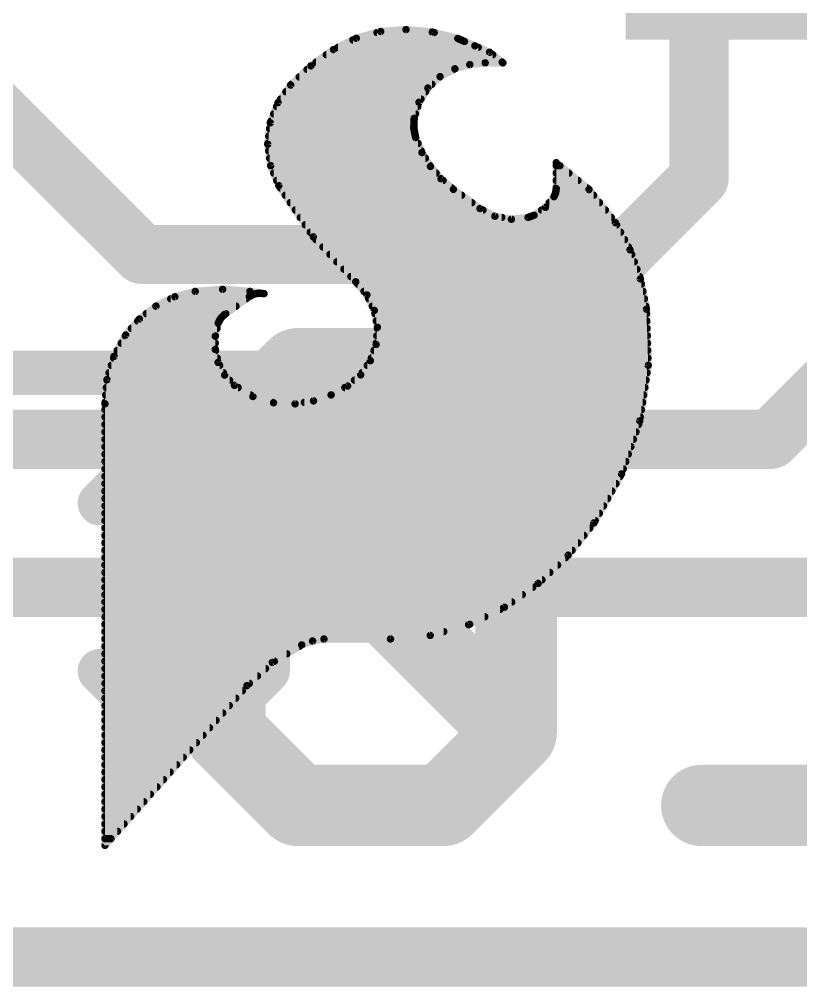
# Model space of a CAD drawing. Extents: x -98 to 15, y -2 to 10.
# Drawn here: x 3.516 to 6.199, y -0.102 to 3.22 of the extents above; entities that cross this region are included whole.
import ezdxf

# ---------------------------------------------------------------- set-up
doc = ezdxf.new("R2010")
doc.units = 0
for name, color, linetype in [('1', 12, 'CONTINUOUS'), ('16', 132, 'CONTINUOUS'), ('20', 53, 'CONTINUOUS'), ('21', 53, 'CONTINUOUS'), ('22', 53, 'CONTINUOUS'), ('23', 53, 'CONTINUOUS'), ('29', 253, 'CONTINUOUS')]:
    doc.layers.add(name, color=color, linetype=linetype)

# ---------------------------------------------------------------- blocks, each defined once
blk = doc.blocks.new('RECT')
blk.add_solid([(-0.5, -0.5), (0.5, -0.5), (-0.5, 0.5), (0.5, 0.5)])

msp = doc.modelspace()

# ---------------------------------------------------------------- linework, layer by layer
at = {"layer": '1', "const_width": 0.2032}
for points in [[(5.85, 3.678), (5.85, 2.675)], [(3.937, 2.413), (2.921, 3.429)], [(5.85, 2.675), (5.588, 2.413)], [(5.588, 2.413), (3.937, 2.413)], [(6.35, 2.032), (6.096, 1.778)], [(6.096, 1.778), (3.302, 1.778)], [(6.35, 1.27), (1.27, 1.27)]]:
    msp.add_lwpolyline(points, dxfattribs=at)
at = {"layer": '1', "const_width": 0.1016}
for points in [[(5.8859, 2.6391, 1), (5.8141, 2.7109)], [(5.7992, 2.675, 1), (5.9008, 2.675)], [(3.937, 2.4638, 1), (3.937, 2.3622)], [(3.9011, 2.3771, 1), (3.9729, 2.4489)], [(5.5521, 2.4489, 1), (5.6239, 2.3771)], [(5.588, 2.3622, 1), (5.588, 2.4638)], [(6.0601, 1.8139, 1), (6.1319, 1.7421)], [(6.096, 1.7272, 1), (6.096, 1.8288)]]:
    msp.add_lwpolyline(points, format="xyb", dxfattribs=at)
at = {"layer": '16'}
for points, const_width in [([(4.472, 2.0206), (4.2221, 1.7706)], 0.2794), ([(4.972, 2.0206), (4.472, 2.0206)], 0.2794), ([(5.222, 1.7706), (4.972, 2.0206)], 0.2794), ([(4.2221, 1.7706), (4.2221, 0.7707)], 0.2794), ([(5.222, 0.7707), (4.2221, 1.7706)], 0.2794), ([(5.222, 0.7707), (5.222, 1.7706)], 0.2794), ([(4.2221, 0.7707), (4.472, 0.5207)], 0.2794), ([(4.972, 0.5207), (5.222, 0.7707)], 0.2794), ([(4.472, 0.5207), (4.972, 0.5207)], 0.2794), ([(6.8591, 0.5207), (5.8592, 0.5207)], 0.2794), ([(12.7, 0), (0, 0)], 0.2032)]:
    msp.add_lwpolyline(points, dxfattribs=dict(at, const_width=const_width))
at = {"layer": '16', "const_width": 0.1397}
for points in [[(4.472, 2.0904, 1), (4.472, 1.9507)], [(4.5214, 1.9712, 1), (4.4227, 2.07)], [(5.0214, 2.07, 1), (4.9226, 1.9712)], [(4.972, 1.9507, 1), (4.972, 2.0904)], [(4.2919, 1.7706, 1), (4.1522, 1.7706)], [(4.2715, 1.82, 1), (4.1727, 1.7212)], [(5.2918, 1.7706, 1), (5.1521, 1.7706)], [(4.1727, 1.82, 1), (4.2715, 1.7212)], [(5.1726, 1.7212, 1), (5.2714, 1.82)], [(4.2715, 0.8201, 1), (4.1727, 0.7213)], [(5.2714, 0.7213, 1), (5.1726, 0.8201)], [(5.1726, 0.7213, 1), (5.2714, 0.8201)], [(4.1522, 0.7707, 1), (4.2919, 0.7707)], [(5.1521, 0.7707, 1), (5.2918, 0.7707)], [(4.472, 0.5906, 1), (4.472, 0.4509)], [(4.4227, 0.4713, 1), (4.5214, 0.5701)], [(4.9226, 0.5701, 1), (5.0214, 0.4713)], [(4.972, 0.4509, 1), (4.972, 0.5906)], [(5.8592, 0.5906, 1), (5.8592, 0.4509)]]:
    msp.add_lwpolyline(points, format="xyb", dxfattribs=at)
at = {"layer": '20', "const_width": 0.2032}
msp.add_lwpolyline([(0, 0), (12.7, 0)], dxfattribs=at)
at = {"layer": '21', "const_width": 0.0254}
for points in [[(4.7569, 3.1786), (4.6729, 3.1554)], [(4.8438, 3.1852), (4.7569, 3.1786)], [(4.9339, 3.1766), (4.8438, 3.1852)], [(5.0216, 3.1547), (4.9339, 3.1766)], [(4.6729, 3.1554), (4.5949, 3.1166)], [(4.6612, 3.1496), (5.0331, 3.1496)], [(4.744, 3.175), (4.9404, 3.175)], [(5.0445, 3.1445), (5.0216, 3.1547)], [(5.0801, 3.1293), (5.0445, 3.1445)], [(4.5949, 3.1166), (4.5172, 3.0606)], [(4.6102, 3.1242), (5.0917, 3.1242)], [(5.1305, 3.1072), (5.0801, 3.1293)], [(4.5702, 3.0988), (5.1414, 3.0988)], [(5.174, 3.0734), (5.1305, 3.1072)], [(4.5172, 3.0606), (4.4476, 2.9947)], [(4.5039, 3.048), (5.0068, 3.048)], [(4.535, 3.0734), (5.174, 3.0734)], [(4.9607, 3.0235), (5.0115, 3.0505)], [(5.0115, 3.0505), (5.0627, 3.065)], [(5.0627, 3.065), (5.1156, 3.0709)], [(5.1156, 3.0709), (5.1766, 3.0709)], [(5.1765, 3.0709), (5.174, 3.0734)], [(5.1766, 3.0709), (5.1765, 3.0709)], [(4.4771, 3.0226), (4.9597, 3.0226)], [(4.9187, 2.9843), (4.9607, 3.0235)], [(4.4476, 2.9947), (4.4045, 2.9343)], [(4.4502, 2.9972), (4.9326, 2.9972)], [(4.8884, 2.9354), (4.9187, 2.9843)], [(4.4131, 2.9464), (4.8952, 2.9464)], [(4.4312, 2.9718), (4.911, 2.9718)], [(4.4045, 2.9343), (4.3777, 2.8651)], [(4.3993, 2.921), (4.884, 2.921)], [(4.8718, 2.8804), (4.8884, 2.9354)], [(4.3895, 2.8956), (4.8764, 2.8956)], [(4.8704, 2.847), (4.8718, 2.8804)], [(4.3777, 2.8651), (4.3691, 2.7914)], [(4.3753, 2.8448), (4.8708, 2.8448)], [(4.3797, 2.8702), (4.8714, 2.8702)], [(4.8769, 2.8143), (4.8704, 2.847)], [(4.3724, 2.8194), (4.8759, 2.8194)], [(4.8984, 2.7628), (4.8769, 2.8143)], [(4.3691, 2.7914), (4.379, 2.7179)], [(4.3694, 2.794), (4.8854, 2.794)], [(4.3722, 2.7686), (4.896, 2.7686)], [(4.9277, 2.7153), (4.8984, 2.7628)], [(4.3756, 2.7432), (4.9105, 2.7432)], [(4.379, 2.7179), (4.407, 2.6492)], [(4.3791, 2.7178), (4.9262, 2.7178)], [(4.964, 2.6729), (4.9277, 2.7153)], [(5.4721, 2.6359), (5.3595, 2.728)], [(5.3595, 2.728), (5.3595, 2.6391)], [(5.3595, 2.7178), (5.372, 2.7178)], [(4.3894, 2.6924), (4.9473, 2.6924)], [(5.3595, 2.6924), (5.403, 2.6924)], [(4.3998, 2.667), (4.9709, 2.667)], [(4.407, 2.6492), (4.5256, 2.4734)], [(5.0064, 2.6365), (4.964, 2.6729)], [(5.3595, 2.667), (5.4341, 2.667)], [(4.4121, 2.6416), (5.0005, 2.6416)], [(4.4293, 2.6162), (5.0345, 2.6162)], [(5.0978, 2.5705), (5.0064, 2.6365)], [(5.3575, 2.6246), (5.3518, 2.6111)], [(5.354, 2.6162), (5.4878, 2.6162)], [(5.3595, 2.6391), (5.3575, 2.6246)], [(5.3595, 2.6416), (5.4651, 2.6416)], [(5.5627, 2.5222), (5.4721, 2.6359)], [(4.4464, 2.5908), (5.0697, 2.5908)], [(5.3518, 2.6111), (5.3222, 2.5744)], [(5.3354, 2.5908), (5.508, 2.5908)], [(4.4635, 2.5654), (5.1078, 2.5654)], [(5.1491, 2.5443), (5.0978, 2.5705)], [(5.2833, 2.5476), (5.2629, 2.54)], [(5.3222, 2.5744), (5.2833, 2.5476)], [(5.3091, 2.5654), (5.5283, 2.5654)], [(4.4807, 2.54), (5.1724, 2.54)], [(4.4978, 2.5146), (5.5668, 2.5146)], [(5.2057, 2.5339), (5.1491, 2.5443)], [(5.2629, 2.54), (5.2057, 2.5339)], [(5.2629, 2.54), (5.5485, 2.54)], [(5.6128, 2.4288), (5.5627, 2.5222)], [(4.5149, 2.4892), (5.5804, 2.4892)], [(4.5256, 2.4734), (4.6711, 2.319)], [(4.5346, 2.4638), (5.5941, 2.4638)], [(4.5586, 2.4384), (5.6077, 2.4384)], [(4.5825, 2.413), (5.6185, 2.413)], [(5.6486, 2.329), (5.6128, 2.4288)], [(4.6064, 2.3876), (5.6276, 2.3876)], [(4.6304, 2.3622), (5.6367, 2.3622)], [(4.6543, 2.3368), (5.6458, 2.3368)], [(4.6711, 2.319), (4.7094, 2.2741)], [(5.6693, 2.225), (5.6486, 2.329)], [(4.1199, 2.286), (4.05, 2.2676)], [(4.2139, 2.2934), (4.1199, 2.286)], [(4.1199, 2.286), (4.3079, 2.286)], [(4.3079, 2.286), (4.2139, 2.2934)], [(4.3562, 2.2784), (4.3079, 2.286)], [(4.3211, 2.2766), (4.3385, 2.2801)], [(4.3385, 2.2801), (4.3562, 2.2784)], [(4.6776, 2.3114), (5.6521, 2.3114)], [(4.6992, 2.286), (5.6572, 2.286)], [(4.05, 2.2676), (3.9852, 2.2355)], [(4.0359, 2.2606), (4.2949, 2.2606)], [(4.2215, 2.2073), (4.3054, 2.2682)], [(4.3054, 2.2682), (4.3211, 2.2766)], [(4.7094, 2.2741), (4.7349, 2.2208)], [(4.7159, 2.2606), (5.6622, 2.2606)], [(3.9852, 2.2355), (3.9282, 2.1911)], [(3.9848, 2.2352), (4.2599, 2.2352)], [(4.728, 2.2352), (5.6673, 2.2352)], [(4.7349, 2.2208), (4.7456, 2.1627)], [(5.6753, 2.0322), (5.6693, 2.225)], [(3.9282, 2.1911), (3.8812, 2.1361)], [(3.9224, 2.1844), (4.2027, 2.1844)], [(3.9522, 2.2098), (4.2249, 2.2098)], [(4.1987, 2.1768), (4.2077, 2.1939)], [(4.2077, 2.1939), (4.2215, 2.2073)], [(4.7369, 2.2098), (5.6698, 2.2098)], [(4.7416, 2.1844), (5.6706, 2.1844)], [(3.9008, 2.159), (4.1947, 2.159)], [(4.1888, 2.1323), (4.1987, 2.1768)], [(4.7456, 2.1627), (4.741, 2.1038)], [(4.7454, 2.159), (5.6714, 2.159)], [(3.8812, 2.1361), (3.8411, 2.0629)], [(3.8798, 2.1336), (4.1891, 2.1336)], [(4.1888, 2.0867), (4.1888, 2.1323)], [(4.7434, 2.1336), (5.6722, 2.1336)], [(3.852, 2.0828), (4.1896, 2.0828)], [(3.8659, 2.1082), (4.1888, 2.1082)], [(4.1987, 2.0422), (4.1888, 2.0867)], [(4.741, 2.1038), (4.7214, 2.0481)], [(4.7336, 2.0828), (5.6738, 2.0828)], [(4.7414, 2.1082), (5.673, 2.1082)], [(3.8411, 2.0629), (3.8171, 1.983)], [(3.8394, 2.0574), (4.1953, 2.0574)], [(4.7214, 2.0481), (4.688, 1.9994)], [(4.7247, 2.0574), (5.6745, 2.0574)], [(3.8318, 2.032), (4.2039, 2.032)], [(4.2209, 1.9988), (4.1987, 2.0422)], [(4.7104, 2.032), (5.6753, 2.032)], [(5.6465, 1.8415), (5.6753, 2.0322)], [(3.8171, 1.983), (3.8101, 1.8999)], [(3.8169, 1.9812), (4.2377, 1.9812)], [(3.8241, 2.0066), (4.2169, 2.0066)], [(4.2546, 1.9634), (4.2209, 1.9988)], [(4.688, 1.9994), (4.6432, 1.9609)], [(4.6669, 1.9812), (5.6676, 1.9812)], [(4.693, 2.0066), (5.6715, 2.0066)], [(3.8148, 1.9558), (4.2672, 1.9558)], [(4.318, 1.9252), (4.2546, 1.9634)], [(4.6432, 1.9609), (4.5868, 1.9305)], [(4.6337, 1.9558), (5.6638, 1.9558)], [(3.8127, 1.9304), (4.3094, 1.9304)], [(4.3888, 1.9036), (4.318, 1.9252)], [(4.5868, 1.9305), (4.5261, 1.91)], [(4.5865, 1.9304), (5.6599, 1.9304)], [(3.8101, 1.8999), (3.8101, 0.3835)], [(3.8105, 1.905), (4.3842, 1.905)], [(4.4628, 1.8999), (4.3888, 1.9036)], [(4.5261, 1.91), (4.4628, 1.8999)], [(4.4948, 1.905), (5.6561, 1.905)], [(3.8101, 1.8796), (5.6522, 1.8796)], [(3.8101, 1.8542), (5.6484, 1.8542)], [(3.8101, 1.8288), (5.6421, 1.8288)], [(5.5837, 1.6591), (5.6465, 1.8415)], [(3.8101, 1.8034), (5.6334, 1.8034)], [(3.8101, 1.778), (5.6246, 1.778)], [(3.8101, 1.7526), (5.6159, 1.7526)], [(3.8101, 1.7272), (5.6071, 1.7272)], [(3.8101, 1.7018), (5.5984, 1.7018)], [(3.8101, 1.6764), (5.5896, 1.6764)], [(3.8101, 1.651), (5.5791, 1.651)], [(5.489, 1.491), (5.5837, 1.6591)], [(3.8101, 1.6256), (5.5648, 1.6256)], [(3.8101, 1.6002), (5.5505, 1.6002)], [(3.8101, 1.5748), (5.5362, 1.5748)], [(3.8101, 1.5494), (5.5219, 1.5494)], [(3.8101, 1.524), (5.5076, 1.524)], [(3.8101, 1.4986), (5.4933, 1.4986)], [(5.4006, 1.3803), (5.489, 1.491)], [(3.8101, 1.4732), (5.4748, 1.4732)], [(3.8101, 1.4478), (5.4545, 1.4478)], [(3.8101, 1.4224), (5.4342, 1.4224)], [(3.8101, 1.397), (5.4139, 1.397)], [(3.8101, 1.3716), (5.3913, 1.3716)], [(5.2974, 1.2831), (5.4006, 1.3803)], [(3.8101, 1.3462), (5.3644, 1.3462)], [(3.8101, 1.3208), (5.3374, 1.3208)], [(3.8101, 1.2954), (5.3105, 1.2954)], [(5.1817, 1.2014), (5.2974, 1.2831)], [(3.8101, 1.27), (5.2789, 1.27)], [(3.8101, 1.2446), (5.2429, 1.2446)], [(3.8101, 1.2192), (5.2069, 1.2192)], [(3.8101, 1.1938), (5.1661, 1.1938)], [(5.0587, 1.1414), (5.1817, 1.2014)], [(3.8101, 1.1684), (5.114, 1.1684)], [(3.8101, 1.143), (5.0619, 1.143)], [(3.8101, 1.1176), (4.9734, 1.1176)], [(4.9268, 1.1046), (5.0587, 1.1414)], [(3.8101, 1.0922), (4.7905, 1.0922)], [(4.4857, 1.0719), (4.5229, 1.0854)], [(4.5229, 1.0854), (4.5619, 1.0922)], [(4.5619, 1.0922), (4.7905, 1.0922)], [(4.7905, 1.0922), (4.9268, 1.1046)], [(3.8101, 1.0668), (4.4771, 1.0668)], [(4.3845, 1.0117), (4.4857, 1.0719)], [(3.8101, 1.0414), (4.4344, 1.0414)], [(3.8101, 1.016), (4.3917, 1.016)], [(3.8101, 0.9906), (4.3614, 0.9906)], [(4.2977, 0.9322), (4.3845, 1.0117)], [(3.8101, 0.9652), (4.3337, 0.9652)], [(3.8101, 0.9398), (4.306, 0.9398)], [(3.8101, 0.3835), (4.2977, 0.9322)], [(3.8101, 0.9144), (4.2819, 0.9144)], [(3.8101, 0.889), (4.2593, 0.889)], [(3.8101, 0.8636), (4.2367, 0.8636)], [(3.8101, 0.8382), (4.2142, 0.8382)], [(3.8101, 0.8128), (4.1916, 0.8128)], [(3.8101, 0.7874), (4.169, 0.7874)], [(3.8101, 0.762), (4.1465, 0.762)], [(3.8101, 0.7366), (4.1239, 0.7366)], [(3.8101, 0.7112), (4.1013, 0.7112)], [(3.8101, 0.6858), (4.0787, 0.6858)], [(3.8101, 0.6604), (4.0562, 0.6604)], [(3.8101, 0.635), (4.0336, 0.635)], [(3.8101, 0.6096), (4.011, 0.6096)], [(3.8101, 0.5842), (3.9885, 0.5842)], [(3.8101, 0.5588), (3.9659, 0.5588)], [(3.8101, 0.5334), (3.9433, 0.5334)], [(3.8101, 0.508), (3.9207, 0.508)], [(3.8101, 0.4826), (3.8982, 0.4826)], [(3.8101, 0.4572), (3.8756, 0.4572)], [(3.8101, 0.4318), (3.853, 0.4318)], [(3.8101, 0.4064), (3.8304, 0.4064)]]:
    msp.add_lwpolyline(points, dxfattribs=at)
at = {"layer": '21', "const_width": 0.0127}
for points in [[(4.7564, 3.1849, 1), (4.7574, 3.1722)], [(4.7586, 3.1725, 1), (4.7552, 3.1847)], [(4.8444, 3.1915, 1), (4.8432, 3.1789)], [(4.8443, 3.1789, 1), (4.8433, 3.1915)], [(4.9354, 3.1828, 1), (4.9323, 3.1705)], [(4.9332, 3.1703, 1), (4.9345, 3.183)], [(4.6612, 3.1559, 1), (4.6612, 3.1433)], [(4.6712, 3.1615, 1), (4.6746, 3.1493)], [(4.6757, 3.1497, 1), (4.6701, 3.1611)], [(4.744, 3.1814, 1), (4.744, 3.1687)], [(4.9404, 3.1687, 1), (4.9404, 3.1814)], [(5.0242, 3.1605, 1), (5.019, 3.1489)], [(5.0201, 3.1485, 1), (5.0231, 3.1609)], [(5.0331, 3.1433, 1), (5.0331, 3.1559)], [(5.047, 3.1503, 1), (5.042, 3.1387)], [(5.0419, 3.1387, 1), (5.0471, 3.1503)], [(4.5921, 3.1223, 1), (4.5977, 3.1109)], [(4.5986, 3.1114, 1), (4.5912, 3.1218)], [(4.6102, 3.1305, 1), (4.6102, 3.1179)], [(5.0826, 3.1351, 1), (5.0776, 3.1235)], [(5.0776, 3.1235, 1), (5.0826, 3.1351)], [(5.0917, 3.1179, 1), (5.0917, 3.1305)], [(4.5702, 3.1052, 1), (4.5702, 3.0925)], [(5.1344, 3.1122, 1), (5.1266, 3.1022)], [(5.128, 3.1014, 1), (5.1331, 3.113)], [(5.1414, 3.0925, 1), (5.1414, 3.1052)], [(4.5039, 3.0543, 1), (4.5039, 3.0417)], [(4.5135, 3.0657, 1), (4.5209, 3.0554)], [(4.5216, 3.0559, 1), (4.5128, 3.0652)], [(4.535, 3.0798, 1), (4.535, 3.0671)], [(5.0098, 3.0566, 1), (5.0132, 3.0444)], [(5.0068, 3.0417, 1), (5.0068, 3.0543)], [(5.0145, 3.0449, 1), (5.0085, 3.0561)], [(5.062, 3.0713, 1), (5.0634, 3.0587)], [(5.0644, 3.0589, 1), (5.061, 3.0711)], [(5.1156, 3.0772, 1), (5.1156, 3.0646)], [(5.1163, 3.0646, 1), (5.1149, 3.0772)], [(5.1785, 3.0779, 1), (5.1695, 3.0689)], [(5.1701, 3.0684, 1), (5.1779, 3.0784)], [(5.1765, 3.0772, 1), (5.1765, 3.0646)], [(5.172, 3.0664, 1), (5.181, 3.0754)], [(5.174, 3.0671, 1), (5.174, 3.0798)], [(5.1766, 3.0646, 1), (5.1766, 3.0772)], [(5.1766, 3.0646, 1), (5.1766, 3.0772)], [(4.4771, 3.029, 1), (4.4771, 3.0163)], [(4.9578, 3.0291, 1), (4.9637, 3.0179)], [(4.9651, 3.0189, 1), (4.9564, 3.0282)], [(4.9597, 3.0163, 1), (4.9597, 3.029)], [(4.4432, 2.9993, 1), (4.452, 2.9901)], [(4.4528, 2.991, 1), (4.4424, 2.9984)], [(4.4502, 3.0036, 1), (4.4502, 2.9909)], [(4.9144, 2.9889, 1), (4.9231, 2.9796)], [(4.9241, 2.9809, 1), (4.9133, 2.9876)], [(4.9326, 2.9909, 1), (4.9326, 3.0036)], [(4.4131, 2.9527, 1), (4.4131, 2.9401)], [(4.4312, 2.9781, 1), (4.4312, 2.9655)], [(4.8952, 2.9401, 1), (4.8952, 2.9527)], [(4.911, 2.9655, 1), (4.911, 2.9781)], [(4.3993, 2.9274, 1), (4.3993, 2.9147)], [(4.3993, 2.938, 1), (4.4096, 2.9306)], [(4.4104, 2.932, 1), (4.3985, 2.9366)], [(4.883, 2.9388, 1), (4.8938, 2.9321)], [(4.8945, 2.9336, 1), (4.8823, 2.9373)], [(4.884, 2.9147, 1), (4.884, 2.9274)], [(4.3895, 2.9019, 1), (4.3895, 2.8893)], [(4.8781, 2.8801, 1), (4.8655, 2.8807)], [(4.8764, 2.8893, 1), (4.8764, 2.9019)], [(4.3753, 2.8512, 1), (4.3753, 2.8385)], [(4.3718, 2.8674, 1), (4.3837, 2.8628)], [(4.384, 2.8644, 1), (4.3714, 2.8659)], [(4.3797, 2.8765, 1), (4.3797, 2.8639)], [(4.8766, 2.8483, 1), (4.8642, 2.8458)], [(4.8657, 2.8822, 1), (4.8779, 2.8786)], [(4.8708, 2.8385, 1), (4.8708, 2.8512)], [(4.8714, 2.8639, 1), (4.8714, 2.8765)], [(4.3724, 2.8258, 1), (4.3724, 2.8131)], [(4.864, 2.8473, 1), (4.8767, 2.8468)], [(4.8828, 2.8167, 1), (4.871, 2.8119)], [(4.8759, 2.8131, 1), (4.8759, 2.8258)], [(4.3754, 2.7923, 1), (4.3628, 2.7906)], [(4.3628, 2.7922, 1), (4.3754, 2.7907)], [(4.3694, 2.8003, 1), (4.3694, 2.7877)], [(4.8707, 2.8131, 1), (4.8831, 2.8155)], [(4.8854, 2.7877, 1), (4.8854, 2.8003)], [(4.3722, 2.775, 1), (4.3722, 2.7623)], [(4.9038, 2.7661, 1), (4.893, 2.7595)], [(4.8925, 2.7603, 1), (4.9042, 2.7652)], [(4.896, 2.7623, 1), (4.896, 2.775)], [(4.3756, 2.7496, 1), (4.3756, 2.7369)], [(4.3727, 2.7171, 1), (4.3853, 2.7188)], [(4.3849, 2.7203, 1), (4.3732, 2.7155)], [(4.3791, 2.7241, 1), (4.3791, 2.7115)], [(4.9105, 2.7369, 1), (4.9105, 2.7496)], [(4.9325, 2.7194, 1), (4.9229, 2.7112)], [(4.9223, 2.712, 1), (4.9331, 2.7186)], [(4.9262, 2.7115, 1), (4.9262, 2.7241)], [(5.3635, 2.7329, 1), (5.3555, 2.7231)], [(5.3595, 2.7241, 1), (5.3595, 2.7115)], [(5.3659, 2.728, 1), (5.3532, 2.728)], [(5.372, 2.7115, 1), (5.372, 2.7241)], [(4.3894, 2.6987, 1), (4.3894, 2.6861)], [(4.9473, 2.6861, 1), (4.9473, 2.6987)], [(5.3595, 2.6987, 1), (5.3595, 2.6861)], [(5.403, 2.6861, 1), (5.403, 2.6987)], [(4.3998, 2.6734, 1), (4.3998, 2.6607)], [(4.4123, 2.6528, 1), (4.4017, 2.6456)], [(4.4011, 2.6468, 1), (4.4129, 2.6516)], [(4.9682, 2.6777, 1), (4.9599, 2.6681)], [(4.9592, 2.6688, 1), (4.9689, 2.677)], [(4.9709, 2.6607, 1), (4.9709, 2.6734)], [(5.3595, 2.6734, 1), (5.3595, 2.6607)], [(5.4341, 2.6607, 1), (5.4341, 2.6734)], [(4.4121, 2.6479, 1), (4.4121, 2.6353)], [(4.4293, 2.6225, 1), (4.4293, 2.6099)], [(5.0101, 2.6416, 1), (5.0027, 2.6314)], [(5.0005, 2.6353, 1), (5.0005, 2.6479)], [(5.0023, 2.6317, 1), (5.0105, 2.6413)], [(5.0345, 2.6099, 1), (5.0345, 2.6225)], [(5.354, 2.6225, 1), (5.354, 2.6099)], [(5.3512, 2.6254, 1), (5.3638, 2.6237)], [(5.3634, 2.6221, 1), (5.3517, 2.6271)], [(5.3595, 2.6479, 1), (5.3595, 2.6353)], [(5.3658, 2.6382, 1), (5.3532, 2.64)], [(5.3532, 2.6391, 1), (5.3659, 2.6391)], [(5.4651, 2.6353, 1), (5.4651, 2.6479)], [(5.477, 2.6399, 1), (5.4671, 2.632)], [(5.468, 2.631, 1), (5.4761, 2.6408)], [(5.4878, 2.6099, 1), (5.4878, 2.6225)], [(4.4464, 2.5972, 1), (4.4464, 2.5845)], [(5.0697, 2.5845, 1), (5.0697, 2.5972)], [(5.3354, 2.5972, 1), (5.3354, 2.5845)], [(5.346, 2.6136, 1), (5.3576, 2.6086)], [(5.3567, 2.6071, 1), (5.3469, 2.6151)], [(5.508, 2.5845, 1), (5.508, 2.5972)], [(4.4635, 2.5717, 1), (4.4635, 2.5591)], [(5.1007, 2.5762, 1), (5.0949, 2.5648)], [(5.0941, 2.5654, 1), (5.1015, 2.5756)], [(5.1078, 2.5591, 1), (5.1078, 2.5717)], [(5.2797, 2.5528, 1), (5.2869, 2.5424)], [(5.2855, 2.5416, 1), (5.2811, 2.5536)], [(5.3091, 2.5717, 1), (5.3091, 2.5591)], [(5.3172, 2.5784, 1), (5.3271, 2.5704)], [(5.3258, 2.5691, 1), (5.3186, 2.5796)], [(5.5283, 2.5591, 1), (5.5283, 2.5717)], [(4.4807, 2.5463, 1), (4.4807, 2.5337)], [(4.4978, 2.521, 1), (4.4978, 2.5083)], [(5.1502, 2.5506, 1), (5.1479, 2.5381)], [(5.1462, 2.5387, 1), (5.152, 2.55)], [(5.1724, 2.5337, 1), (5.1724, 2.5463)], [(5.205, 2.5402, 1), (5.2063, 2.5275)], [(5.2045, 2.5276, 1), (5.2068, 2.5401)], [(5.2607, 2.546, 1), (5.2651, 2.534)], [(5.2629, 2.5463, 1), (5.2629, 2.5337)], [(5.2636, 2.5337, 1), (5.2622, 2.5463)], [(5.5485, 2.5337, 1), (5.5485, 2.5463)], [(5.5683, 2.5252, 1), (5.5571, 2.5192)], [(5.5577, 2.5182, 1), (5.5677, 2.5262)], [(5.5668, 2.5083, 1), (5.5668, 2.521)], [(4.5149, 2.4956, 1), (4.5149, 2.4829)], [(5.5804, 2.4829, 1), (5.5804, 2.4956)], [(4.5302, 2.4777, 1), (4.521, 2.469)], [(4.5204, 2.4698, 1), (4.5309, 2.4769)], [(4.5346, 2.4701, 1), (4.5346, 2.4575)], [(5.5941, 2.4575, 1), (5.5941, 2.4701)], [(4.5586, 2.4447, 1), (4.5586, 2.4321)], [(4.5825, 2.4194, 1), (4.5825, 2.4067)], [(5.6188, 2.4309, 1), (5.6069, 2.4266)], [(5.6072, 2.4258, 1), (5.6184, 2.4318)], [(5.6077, 2.4321, 1), (5.6077, 2.4447)], [(5.6185, 2.4067, 1), (5.6185, 2.4194)], [(4.6064, 2.3939, 1), (4.6064, 2.3813)], [(5.6276, 2.3813, 1), (5.6276, 2.3939)], [(4.6304, 2.3685, 1), (4.6304, 2.3559)], [(5.6367, 2.3559, 1), (5.6367, 2.3685)], [(4.6543, 2.3432, 1), (4.6543, 2.3305)], [(4.6759, 2.3231, 1), (4.6663, 2.3149)], [(4.6665, 2.3146, 1), (4.6757, 2.3234)], [(5.6549, 2.3302, 1), (5.6424, 2.3277)], [(5.6427, 2.3268, 1), (5.6546, 2.3311)], [(5.6458, 2.3305, 1), (5.6458, 2.3432)], [(4.1194, 2.2923, 1), (4.1204, 2.2797)], [(4.1199, 2.2923, 1), (4.1199, 2.2797)], [(4.1215, 2.2799, 1), (4.1183, 2.2921)], [(4.2144, 2.2997, 1), (4.2134, 2.287)], [(4.2144, 2.287, 1), (4.2134, 2.2997)], [(4.3089, 2.2923, 1), (4.3069, 2.2797)], [(4.3074, 2.2797, 1), (4.3084, 2.2923)], [(4.3079, 2.2797, 1), (4.3079, 2.2923)], [(4.3391, 2.2864, 1), (4.3379, 2.2738)], [(4.3398, 2.2739, 1), (4.3372, 2.2863)], [(4.6776, 2.3177, 1), (4.6776, 2.3051)], [(4.6992, 2.2923, 1), (4.6992, 2.2797)], [(5.6521, 2.3051, 1), (5.6521, 2.3177)], [(5.6572, 2.2797, 1), (5.6572, 2.2923)], [(4.0359, 2.267, 1), (4.0359, 2.2543)], [(4.0484, 2.2737, 1), (4.0516, 2.2614)], [(4.0528, 2.2619, 1), (4.0472, 2.2733)], [(4.2949, 2.2543, 1), (4.2949, 2.267)], [(4.3024, 2.2738, 1), (4.3084, 2.2626)], [(4.3091, 2.2631, 1), (4.3017, 2.2733)], [(4.3198, 2.2828, 1), (4.3223, 2.2704)], [(4.3241, 2.271, 1), (4.3181, 2.2822)], [(4.3552, 2.2721, 1), (4.3572, 2.2847)], [(4.3556, 2.2721, 1), (4.3568, 2.2847)], [(4.7152, 2.2768, 1), (4.7037, 2.2713)], [(4.7046, 2.2699, 1), (4.7143, 2.2782)], [(4.7159, 2.267, 1), (4.7159, 2.2543)], [(5.6622, 2.2543, 1), (5.6622, 2.267)], [(3.9848, 2.2416, 1), (3.9848, 2.2289)], [(3.9824, 2.2412, 1), (3.988, 2.2298)], [(3.9891, 2.2305, 1), (3.9813, 2.2405)], [(4.2599, 2.2289, 1), (4.2599, 2.2416)], [(4.728, 2.2416, 1), (4.728, 2.2289)], [(4.7411, 2.2219, 1), (4.7286, 2.2196)], [(4.7291, 2.218, 1), (4.7406, 2.2235)], [(5.6756, 2.2252, 1), (5.663, 2.2248)], [(5.6631, 2.2238, 1), (5.6755, 2.2262)], [(5.6673, 2.2289, 1), (5.6673, 2.2416)], [(3.9224, 2.1907, 1), (3.9224, 2.1781)], [(3.9243, 2.1961, 1), (3.9321, 2.1861)], [(3.933, 2.187, 1), (3.9233, 2.1952)], [(3.9522, 2.2161, 1), (3.9522, 2.2035)], [(4.2033, 2.1984, 1), (4.2121, 2.1893)], [(4.2133, 2.1909, 1), (4.2021, 2.1968)], [(4.2027, 2.1781, 1), (4.2027, 2.1907)], [(4.2178, 2.2124, 1), (4.2252, 2.2022)], [(4.2259, 2.2028, 1), (4.2171, 2.2118)], [(4.2249, 2.2035, 1), (4.2249, 2.2161)], [(4.7369, 2.2161, 1), (4.7369, 2.2035)], [(4.7416, 2.1907, 1), (4.7416, 2.1781)], [(5.6698, 2.2035, 1), (5.6698, 2.2161)], [(5.6706, 2.1781, 1), (5.6706, 2.1907)], [(3.9008, 2.1654, 1), (3.9008, 2.1527)], [(4.1931, 2.1798, 1), (4.2043, 2.1738)], [(4.2049, 2.1754, 1), (4.1925, 2.1782)], [(4.1947, 2.1527, 1), (4.1947, 2.1654)], [(4.7454, 2.1654, 1), (4.7454, 2.1527)], [(4.752, 2.1622, 1), (4.7393, 2.1632)], [(4.7394, 2.1615, 1), (4.7519, 2.1638)], [(5.6714, 2.1527, 1), (5.6714, 2.1654)], [(3.8798, 2.1399, 1), (3.8798, 2.1273)], [(3.8764, 2.1402, 1), (3.886, 2.132)], [(3.8868, 2.133, 1), (3.8756, 2.1392)], [(4.1951, 2.1323, 1), (4.1824, 2.1323)], [(4.1826, 2.1337, 1), (4.195, 2.1309)], [(4.1891, 2.1273, 1), (4.1891, 2.1399)], [(4.7434, 2.1399, 1), (4.7434, 2.1273)], [(5.6722, 2.1273, 1), (5.6722, 2.1399)], [(3.852, 2.0892, 1), (3.852, 2.0765)], [(3.8659, 2.1145, 1), (3.8659, 2.1019)], [(4.195, 2.0881, 1), (4.1826, 2.0853)], [(4.1824, 2.0867, 1), (4.1951, 2.0867)], [(4.1888, 2.1019, 1), (4.1888, 2.1145)], [(4.1896, 2.0765, 1), (4.1896, 2.0892)], [(4.7336, 2.0892, 1), (4.7336, 2.0765)], [(4.7347, 2.1043, 1), (4.7474, 2.1033)], [(4.7414, 2.1145, 1), (4.7414, 2.1019)], [(4.747, 2.1017, 1), (4.7351, 2.1059)], [(5.673, 2.1019, 1), (5.673, 2.1145)], [(5.6738, 2.0765, 1), (5.6738, 2.0892)], [(3.8394, 2.0637, 1), (3.8394, 2.0511)], [(3.8355, 2.066, 1), (3.8467, 2.0599)], [(3.8472, 2.0611, 1), (3.835, 2.0648)], [(4.1953, 2.0511, 1), (4.1953, 2.0637)], [(4.7266, 2.0445, 1), (4.7162, 2.0517)], [(4.7247, 2.0637, 1), (4.7247, 2.0511)], [(5.6745, 2.0511, 1), (5.6745, 2.0637)], [(3.8318, 2.0383, 1), (3.8318, 2.0257)], [(4.2044, 2.0451, 1), (4.193, 2.0393)], [(4.1925, 2.0408, 1), (4.2049, 2.0436)], [(4.2039, 2.0257, 1), (4.2039, 2.0383)], [(4.7104, 2.0383, 1), (4.7104, 2.0257)], [(4.7154, 2.0502, 1), (4.7274, 2.046)], [(5.669, 2.032, 1), (5.6817, 2.0324)], [(5.6816, 2.0312, 1), (5.6691, 2.0331)], [(5.6753, 2.0257, 1), (5.6753, 2.0383)], [(3.8169, 1.9876, 1), (3.8169, 1.9748)], [(3.8234, 1.9825, 1), (3.8107, 1.9836)], [(3.8241, 2.013, 1), (3.8241, 2.0003)], [(4.2255, 2.0031, 1), (4.2163, 1.9944)], [(4.2153, 1.9959, 1), (4.2266, 2.0016)], [(4.2169, 2.0003, 1), (4.2169, 2.013)], [(4.2377, 1.9748, 1), (4.2377, 1.9876)], [(4.6669, 1.9876, 1), (4.6669, 1.9748)], [(4.6828, 2.0029, 1), (4.6933, 1.9958)], [(4.6922, 1.9945, 1), (4.6839, 2.0042)], [(4.693, 2.013, 1), (4.693, 2.0003)], [(5.6676, 1.9748, 1), (5.6676, 1.9876)], [(5.6715, 2.0003, 1), (5.6715, 2.013)], [(3.8148, 1.9622, 1), (3.8148, 1.9494)], [(3.811, 1.9849, 1), (3.8231, 1.9812)], [(4.2579, 1.9688, 1), (4.2513, 1.958)], [(4.25, 1.959, 1), (4.2592, 1.9678)], [(4.2672, 1.9494, 1), (4.2672, 1.9622)], [(4.6337, 1.9622, 1), (4.6337, 1.9494)], [(4.6391, 1.9657, 1), (4.6473, 1.9561)], [(4.6462, 1.9553, 1), (4.6402, 1.9665)], [(5.6638, 1.9494, 1), (5.6638, 1.9622)], [(3.8127, 1.9368, 1), (3.8127, 1.9241)], [(4.3094, 1.9241, 1), (4.3094, 1.9368)], [(4.3199, 1.9313, 1), (4.3162, 1.9191)], [(4.3147, 1.9197, 1), (4.3213, 1.9306)], [(4.5865, 1.9368, 1), (4.5865, 1.9241)], [(4.5838, 1.9361, 1), (4.5898, 1.9249)], [(4.5888, 1.9245, 1), (4.5848, 1.9365)], [(5.6599, 1.9241, 1), (5.6599, 1.9368)], [(3.8165, 1.8999, 1), (3.8038, 1.8999)], [(3.8038, 1.9004, 1), (3.8164, 1.8994)], [(3.8105, 1.9114, 1), (3.8105, 1.8986)], [(4.3892, 1.9099, 1), (4.3885, 1.8972)], [(4.3842, 1.8986, 1), (4.3842, 1.9114)], [(4.387, 1.8975, 1), (4.3907, 1.9096)], [(4.4618, 1.9062, 1), (4.4638, 1.8936)], [(4.4625, 1.8936, 1), (4.4631, 1.9062)], [(4.4948, 1.9114, 1), (4.4948, 1.8986)], [(4.5241, 1.916, 1), (4.5281, 1.904)], [(4.5271, 1.9037, 1), (4.5251, 1.9162)], [(5.6561, 1.8986, 1), (5.6561, 1.9114)], [(3.8101, 1.886, 1), (3.8101, 1.8733)], [(3.8101, 1.8606, 1), (3.8101, 1.8478)], [(5.6484, 1.8478, 1), (5.6484, 1.8606)], [(5.6522, 1.8733, 1), (5.6522, 1.886)], [(3.8101, 1.8352, 1), (3.8101, 1.8224)], [(5.6402, 1.8424, 1), (5.6528, 1.8405)], [(5.6525, 1.8394, 1), (5.6405, 1.8435)], [(5.6421, 1.8224, 1), (5.6421, 1.8352)], [(3.8101, 1.8098, 1), (3.8101, 1.7971)], [(5.6334, 1.7971, 1), (5.6334, 1.8098)], [(3.8101, 1.7844, 1), (3.8101, 1.7716)], [(3.8101, 1.759, 1), (3.8101, 1.7463)], [(5.6159, 1.7463, 1), (5.6159, 1.759)], [(5.6246, 1.7716, 1), (5.6246, 1.7844)], [(3.8101, 1.7336, 1), (3.8101, 1.7208)], [(5.6071, 1.7208, 1), (5.6071, 1.7336)], [(3.8101, 1.7082, 1), (3.8101, 1.6954)], [(5.5984, 1.6954, 1), (5.5984, 1.7082)], [(3.8101, 1.6828, 1), (3.8101, 1.6701)], [(3.8101, 1.6574, 1), (3.8101, 1.6446)], [(5.5777, 1.6611, 1), (5.5897, 1.657)], [(5.5892, 1.656, 1), (5.5781, 1.6622)], [(5.5791, 1.6446, 1), (5.5791, 1.6574)], [(5.5896, 1.6701, 1), (5.5896, 1.6828)], [(3.8101, 1.632, 1), (3.8101, 1.6193)], [(5.5648, 1.6193, 1), (5.5648, 1.632)], [(3.8101, 1.6066, 1), (3.8101, 1.5938)], [(5.5505, 1.5938, 1), (5.5505, 1.6066)], [(3.8101, 1.5812, 1), (3.8101, 1.5684)], [(3.8101, 1.5558, 1), (3.8101, 1.5431)], [(5.5219, 1.5431, 1), (5.5219, 1.5558)], [(5.5362, 1.5684, 1), (5.5362, 1.5812)], [(3.8101, 1.5304, 1), (3.8101, 1.5176)], [(5.5076, 1.5176, 1), (5.5076, 1.5304)], [(3.8101, 1.505, 1), (3.8101, 1.4923)], [(5.4835, 1.4941, 1), (5.4945, 1.4879)], [(5.494, 1.487, 1), (5.484, 1.495)], [(5.4933, 1.4923, 1), (5.4933, 1.505)], [(3.8101, 1.4796, 1), (3.8101, 1.4668)], [(5.4748, 1.4668, 1), (5.4748, 1.4796)], [(3.8101, 1.4542, 1), (3.8101, 1.4414)], [(3.8101, 1.4288, 1), (3.8101, 1.4161)], [(5.4342, 1.4161, 1), (5.4342, 1.4288)], [(5.4545, 1.4414, 1), (5.4545, 1.4542)], [(3.8101, 1.4034, 1), (3.8101, 1.3906)], [(5.4139, 1.3906, 1), (5.4139, 1.4034)], [(3.8101, 1.378, 1), (3.8101, 1.3653)], [(5.3913, 1.3653, 1), (5.3913, 1.378)], [(5.3956, 1.3843, 1), (5.4055, 1.3763)], [(5.4049, 1.3757, 1), (5.3962, 1.3849)], [(3.8101, 1.3526, 1), (3.8101, 1.3398)], [(3.8101, 1.3272, 1), (3.8101, 1.3144)], [(5.3374, 1.3144, 1), (5.3374, 1.3272)], [(5.3644, 1.3398, 1), (5.3644, 1.3526)], [(3.8101, 1.3018, 1), (3.8101, 1.2891)], [(5.3011, 1.2779, 1), (5.2938, 1.2883)], [(5.3105, 1.2891, 1), (5.3105, 1.3018)], [(3.8101, 1.2764, 1), (3.8101, 1.2636)], [(5.2789, 1.2636, 1), (5.2789, 1.2764)], [(5.2931, 1.2877, 1), (5.3018, 1.2785)], [(3.8101, 1.251, 1), (3.8101, 1.2383)], [(3.8101, 1.2256, 1), (3.8101, 1.2128)], [(5.2069, 1.2128, 1), (5.2069, 1.2256)], [(5.2429, 1.2383, 1), (5.2429, 1.251)], [(3.8101, 1.2002, 1), (3.8101, 1.1874)], [(5.1661, 1.1874, 1), (5.1661, 1.2002)], [(5.178, 1.2066, 1), (5.1854, 1.1962)], [(5.1845, 1.1957, 1), (5.1789, 1.2071)], [(3.8101, 1.1748, 1), (3.8101, 1.1621)], [(5.114, 1.1621, 1), (5.114, 1.1748)], [(3.8101, 1.1494, 1), (3.8101, 1.1366)], [(3.8101, 1.124, 1), (3.8101, 1.1113)], [(4.9734, 1.1113, 1), (4.9734, 1.124)], [(5.0559, 1.1471, 1), (5.0614, 1.1357)], [(5.0604, 1.1353, 1), (5.057, 1.1475)], [(5.0619, 1.1366, 1), (5.0619, 1.1494)], [(3.8101, 1.0986, 1), (3.8101, 1.0858)], [(4.5218, 1.0916, 1), (4.524, 1.0791)], [(4.5251, 1.0794, 1), (4.5208, 1.0913)], [(4.5619, 1.0986, 1), (4.5619, 1.0858)], [(4.563, 1.0859, 1), (4.5608, 1.0985)], [(4.7899, 1.0985, 1), (4.7911, 1.0859)], [(4.7905, 1.0858, 1), (4.7905, 1.0986)], [(4.7905, 1.0858, 1), (4.7905, 1.0986)], [(4.9251, 1.1107, 1), (4.9285, 1.0985)], [(4.9274, 1.0983, 1), (4.9262, 1.1109)], [(3.8101, 1.0732, 1), (3.8101, 1.0604)], [(4.4771, 1.0604, 1), (4.4771, 1.0732)], [(4.4835, 1.0779, 1), (4.4879, 1.0659)], [(4.4889, 1.0664, 1), (4.4825, 1.0774)], [(3.8101, 1.0478, 1), (3.8101, 1.0351)], [(4.4344, 1.0351, 1), (4.4344, 1.0478)], [(3.8101, 1.0224, 1), (3.8101, 1.0096)], [(3.8101, 0.997, 1), (3.8101, 0.9843)], [(4.3614, 0.9843, 1), (4.3614, 0.997)], [(4.3813, 1.0172, 1), (4.3877, 1.0063)], [(4.3888, 1.0071, 1), (4.3802, 1.0164)], [(4.3917, 1.0096, 1), (4.3917, 1.0224)], [(3.8101, 0.9716, 1), (3.8101, 0.9589)], [(4.3337, 0.9589, 1), (4.3337, 0.9716)], [(3.8101, 0.9462, 1), (3.8101, 0.9335)], [(4.2934, 0.9369, 1), (4.302, 0.9275)], [(4.3024, 0.928, 1), (4.293, 0.9364)], [(4.306, 0.9335, 1), (4.306, 0.9462)], [(3.8101, 0.9207, 1), (3.8101, 0.9081)], [(3.8101, 0.8953, 1), (3.8101, 0.8827)], [(4.2593, 0.8827, 1), (4.2593, 0.8953)], [(4.2819, 0.9081, 1), (4.2819, 0.9207)], [(3.8101, 0.87, 1), (3.8101, 0.8573)], [(4.2367, 0.8573, 1), (4.2367, 0.87)], [(3.8101, 0.8446, 1), (3.8101, 0.8319)], [(4.2142, 0.8319, 1), (4.2142, 0.8446)], [(3.8101, 0.8192, 1), (3.8101, 0.8065)], [(3.8101, 0.7937, 1), (3.8101, 0.7811)], [(4.169, 0.7811, 1), (4.169, 0.7937)], [(4.1916, 0.8065, 1), (4.1916, 0.8192)], [(3.8101, 0.7683, 1), (3.8101, 0.7557)], [(4.1465, 0.7557, 1), (4.1465, 0.7683)], [(3.8101, 0.7429, 1), (3.8101, 0.7303)], [(4.1239, 0.7303, 1), (4.1239, 0.7429)], [(3.8101, 0.7176, 1), (3.8101, 0.7049)], [(3.8101, 0.6922, 1), (3.8101, 0.6795)], [(4.0787, 0.6795, 1), (4.0787, 0.6922)], [(4.1013, 0.7049, 1), (4.1013, 0.7176)], [(3.8101, 0.6667, 1), (3.8101, 0.6541)], [(4.0562, 0.6541, 1), (4.0562, 0.6667)], [(3.8101, 0.6413, 1), (3.8101, 0.6287)], [(4.0336, 0.6287, 1), (4.0336, 0.6413)], [(3.8101, 0.6159, 1), (3.8101, 0.6033)], [(4.011, 0.6033, 1), (4.011, 0.6159)], [(3.8101, 0.5906, 1), (3.8101, 0.5779)], [(3.8101, 0.5652, 1), (3.8101, 0.5525)], [(3.9659, 0.5525, 1), (3.9659, 0.5652)], [(3.9885, 0.5779, 1), (3.9885, 0.5906)], [(3.8101, 0.5397, 1), (3.8101, 0.5271)], [(3.9433, 0.5271, 1), (3.9433, 0.5397)], [(3.8101, 0.5143, 1), (3.8101, 0.5017)], [(3.9207, 0.5017, 1), (3.9207, 0.5143)], [(3.8101, 0.4636, 1), (3.8101, 0.4508)], [(3.8101, 0.489, 1), (3.8101, 0.4763)], [(3.8756, 0.4508, 1), (3.8756, 0.4636)], [(3.8982, 0.4763, 1), (3.8982, 0.489)], [(3.8101, 0.4382, 1), (3.8101, 0.4254)], [(3.853, 0.4254, 1), (3.853, 0.4382)], [(3.8101, 0.4128, 1), (3.8101, 0.4001)], [(3.8304, 0.4001, 1), (3.8304, 0.4128)], [(3.8054, 0.3877, 1), (3.8148, 0.3793)], [(3.8038, 0.3835, 1), (3.8165, 0.3835)]]:
    msp.add_lwpolyline(points, format="xyb", dxfattribs=at)
at = {"layer": '22', "const_width": 0.1524}
for points in [[(4.445, 2.0066), (2.574, 2.0066)], [(3.7926, 1.5585), (3.9366, 1.7025)], [(3.9366, 1.7025), (4.2247, 1.7025)], [(4.2247, 1.7025), (4.3688, 1.5585)], [(4.3688, 1.5585), (4.3688, 0.9823)], [(3.9366, 0.8382), (3.7926, 0.9823)], [(4.3688, 0.9823), (4.2247, 0.8382)], [(4.2247, 0.8382), (3.9366, 0.8382)]]:
    msp.add_lwpolyline(points, dxfattribs=at)
at = {"layer": '22', "const_width": 0.0762}
for points in [[(4.445, 1.9685, 1), (4.445, 2.0447)], [(3.9366, 1.7406, 1), (3.9366, 1.6644)], [(3.9636, 1.6756, 1), (3.9097, 1.7295)], [(4.2517, 1.7295, 1), (4.1978, 1.6756)], [(4.2247, 1.6644, 1), (4.2247, 1.7406)], [(4.4069, 1.5585, 1), (4.3307, 1.5585)], [(3.7656, 1.5854, 1), (3.8195, 1.5315)], [(4.3419, 1.5315, 1), (4.3957, 1.5854)], [(3.8195, 1.0092, 1), (3.7656, 0.9553)], [(4.3957, 0.9553, 1), (4.3419, 1.0092)], [(4.3307, 0.9823, 1), (4.4069, 0.9823)], [(3.9366, 0.8763, 1), (3.9366, 0.8001)], [(3.9097, 0.8113, 1), (3.9636, 0.8651)], [(4.1978, 0.8651, 1), (4.2517, 0.8113)], [(4.2247, 0.8001, 1), (4.2247, 0.8763)]]:
    msp.add_lwpolyline(points, format="xyb", dxfattribs=at)
at = {"layer": '23'}
msp.add_point((3.81, 0.381), dxfattribs=at)

# ---------------------------------------------------------------- block references
at = {"layer": '29', "xscale": 1.054, "yscale": 0.5032, "rotation": 90}
for p in [(5.85, 3.678), (6.35, 3.678)]:
    msp.add_blockref('RECT', p, dxfattribs=at)

doc.saveas('drawing.dxf')
